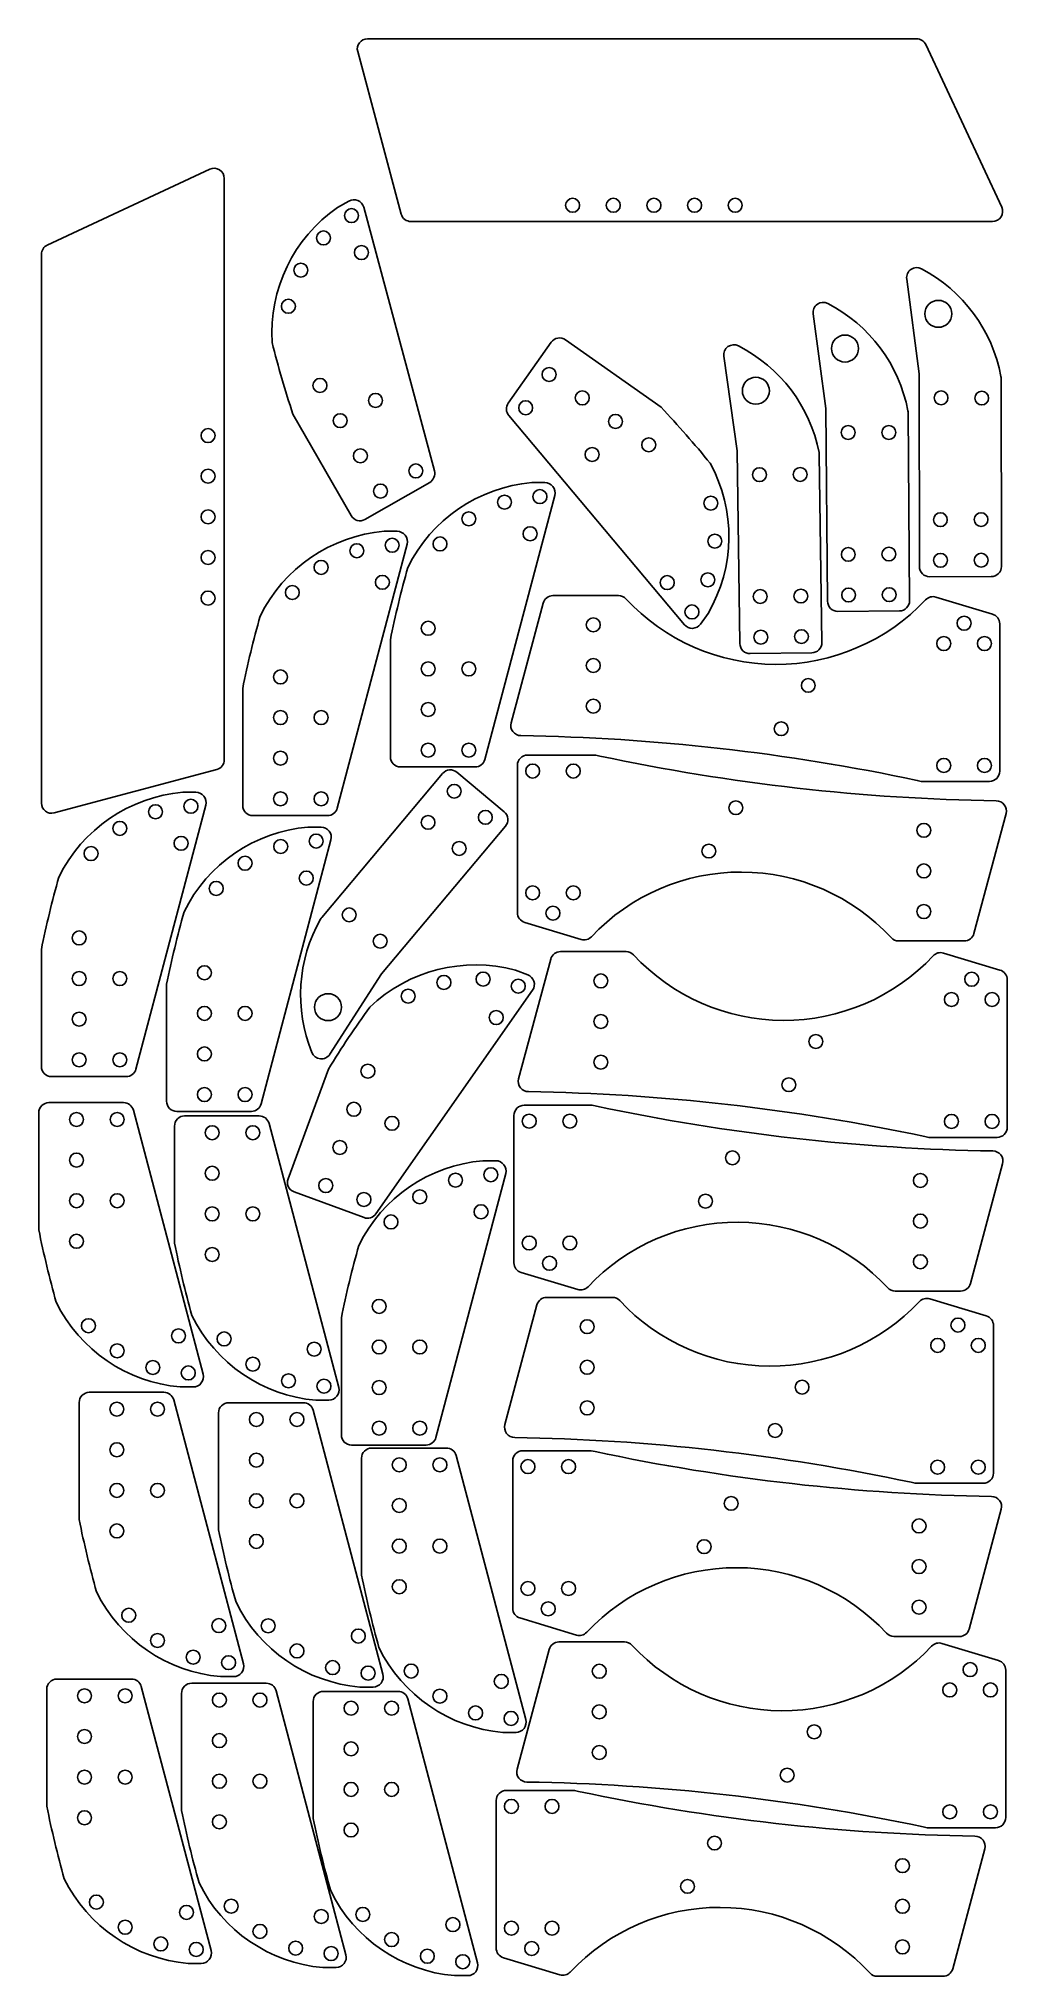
# Model space of a CAD drawing. Header units: inches. Extents: x 0.1 to 12, y -23.9 to -0.1.
import ezdxf

# ---------------------------------------------------------------- set-up
doc = ezdxf.new("R2010")
doc.units = ezdxf.units.IN
doc.header["$MEASUREMENT"] = 0

msp = doc.modelspace()

# ---------------------------------------------------------------- linework, layer by layer
for points in [[(4.633, -2.348), (11.787, -2.348, 0.548619), (11.901, -2.17), (10.968, -0.17, 0.291473), (10.855, -0.098), (4.097, -0.098, 0.493145), (3.977, -0.255), (4.512, -2.255, 0.339454)], [(2.336, -8.972), (2.336, -1.817, 0.548619), (2.158, -1.704), (0.158, -2.637, 0.291473), (0.086, -2.75), (0.086, -9.508, 0.493145), (0.243, -9.628), (2.243, -9.092, 0.339454)], [(4.051, -2.171), (4.921, -5.418, -0.340476), (4.863, -5.559), (4.066, -6.015, -0.414214), (3.896, -5.968), (3.18, -4.719, -0.018354), (2.924, -3.838, -0.262695), (3.728, -2.176), (3.869, -2.095, -0.492008)], [(11.014, -6.72), (11.773, -6.718, 0.414214), (11.898, -6.593), (11.893, -4.277, 0.0452), (11.891, -4.255, 0.230127), (10.914, -2.929, 0.607392), (10.732, -3.056), (10.884, -4.223), (10.889, -6.595, 0.414214)], [(9.884, -7.147), (10.643, -7.141, 0.414214), (10.767, -7.015), (10.749, -4.7, 0.0452), (10.747, -4.677, 0.230127), (9.762, -3.357, 0.607392), (9.581, -3.485), (9.739, -4.651), (9.758, -7.023, 0.414214)], [(5.83, -4.584), (6.359, -3.834, -0.414214), (6.533, -3.804), (7.71, -4.634, -0.018354), (8.315, -5.324, -0.262695), (8.288, -7.171), (8.195, -7.303, -0.492008), (7.997, -7.311), (5.836, -4.736, -0.340476)], [(9.688, -7.53), (9.657, -5.215, 0.0452), (9.654, -5.192, 0.230127), (8.662, -3.878, 0.607392), (8.482, -4.007), (8.647, -5.172), (8.679, -7.544, 0.414214), (8.806, -7.667), (9.565, -7.657, 0.414214)], [(5.422, -9.062), (4.504, -9.062, -0.414214), (4.379, -8.937), (4.379, -7.497, -0.018354), (4.594, -6.605, -0.262695), (6.118, -5.562), (6.28, -5.562, -0.492008), (6.401, -5.719), (5.542, -8.969, -0.340476)], [(2.562, -9.536), (2.562, -8.096, -0.018354), (2.777, -7.204, -0.262695), (4.301, -6.161), (4.463, -6.161, -0.492008), (4.584, -6.318), (3.726, -9.568, -0.340476), (3.605, -9.661), (2.687, -9.661, -0.414214)], [(10.912, -9.239), (11.751, -9.239, 0.414214), (11.876, -9.114), (11.876, -7.3, 0.330716), (11.787, -7.18), (11.092, -6.97, 0.284757), (10.965, -7.004, -0.434514), (7.278, -6.992, 0.208748), (7.186, -6.952), (6.38, -6.952, 0.339454), (6.259, -7.045), (5.864, -8.519, 0.493145), (5.985, -8.676, -0.04847), (10.861, -9.228)], [(10.633, -11.203), (11.439, -11.203, 0.339454), (11.56, -11.111), (11.955, -9.636, 0.493145), (11.834, -9.479, -0.04847), (6.958, -8.927), (6.907, -8.916), (6.068, -8.916, 0.414214), (5.943, -9.041), (5.943, -10.855, 0.330716), (6.032, -10.975), (6.726, -11.185, 0.284757), (6.854, -11.151, -0.434514), (10.541, -11.163, 0.208748)], [(5.022, -9.142), (3.534, -10.916, 0.0452), (3.521, -10.934, 0.230127), (3.414, -12.577, 0.607392), (3.635, -12.598), (4.27, -11.608), (5.795, -9.791, 0.414214), (5.78, -9.615), (5.198, -9.127, 0.414214)], [(2.107, -9.531), (1.249, -12.781, -0.340476), (1.128, -12.874), (0.21, -12.874, -0.414214), (0.085, -12.749), (0.085, -11.309, -0.018354), (0.3, -10.417, -0.262695), (1.824, -9.374), (1.986, -9.374, -0.492008)], [(2.669, -13.302), (1.751, -13.302, -0.414214), (1.626, -13.177), (1.626, -11.737, -0.018354), (1.841, -10.845, -0.262695), (3.365, -9.802), (3.527, -9.802, -0.492008), (3.648, -9.959), (2.79, -13.209, -0.340476)], [(6.078, -13.059, -0.04847), (10.954, -13.611), (11.005, -13.622), (11.844, -13.622, 0.414214), (11.969, -13.497), (11.969, -11.682, 0.330716), (11.88, -11.562), (11.185, -11.353, 0.284757), (11.058, -11.387, -0.434514), (7.371, -11.374, 0.208748), (7.279, -11.334), (6.473, -11.334, 0.339454), (6.352, -11.427), (5.957, -12.902, 0.493145)], [(6.129, -11.81), (4.201, -14.563, -0.340476), (4.055, -14.609), (3.194, -14.292, -0.414214), (3.12, -14.131), (3.617, -12.78, -0.018354), (4.127, -12.017, -0.262695), (5.918, -11.565), (6.069, -11.621, -0.492008)], [(2.075, -16.537), (1.217, -13.287, 0.340476), (1.096, -13.194), (0.178, -13.194, 0.414214), (0.053, -13.319), (0.053, -14.759, 0.018354), (0.268, -15.651, 0.262695), (1.792, -16.694), (1.954, -16.694, 0.492008)], [(6.811, -15.461, -0.434514), (10.498, -15.473, 0.208748), (10.59, -15.513), (11.396, -15.513, 0.339454), (11.517, -15.421), (11.912, -13.946, 0.493145), (11.792, -13.789, -0.04847), (6.916, -13.237), (6.864, -13.226), (6.025, -13.226, 0.414214), (5.9, -13.351), (5.9, -15.166, 0.330716), (5.989, -15.285), (6.684, -15.495, 0.284757)], [(3.744, -16.7), (2.886, -13.45, 0.340476), (2.765, -13.357), (1.848, -13.357, 0.414214), (1.723, -13.482), (1.723, -14.922, 0.018354), (1.937, -15.814, 0.262695), (3.462, -16.857), (3.623, -16.857, 0.492008)], [(3.776, -17.284), (3.776, -15.844, -0.018354), (3.991, -14.952, -0.262695), (5.515, -13.909), (5.677, -13.909, -0.492008), (5.798, -14.066), (4.94, -17.316, -0.340476), (4.819, -17.409), (3.901, -17.409, -0.414214)], [(5.909, -17.316, -0.04847), (10.785, -17.868), (10.836, -17.879), (11.675, -17.879, 0.414214), (11.8, -17.754), (11.8, -15.939, 0.330716), (11.711, -15.819), (11.016, -15.609, 0.284757), (10.889, -15.643, -0.434514), (7.202, -15.631, 0.208748), (7.11, -15.591), (6.304, -15.591, 0.339454), (6.183, -15.684), (5.788, -17.158, 0.493145)], [(2.571, -20.103), (1.713, -16.853, 0.340476), (1.592, -16.76), (0.675, -16.76, 0.414214), (0.55, -16.885), (0.55, -18.325, 0.018354), (0.764, -19.217, 0.262695), (2.289, -20.26), (2.45, -20.26, 0.492008)], [(4.287, -20.231), (3.429, -16.981, 0.340476), (3.308, -16.888), (2.39, -16.888, 0.414214), (2.265, -17.013), (2.265, -18.453, 0.018354), (2.48, -19.345, 0.262695), (4.004, -20.388), (4.166, -20.388, 0.492008)], [(4.239, -19.903, 0.262695), (5.763, -20.946), (5.925, -20.946, 0.492008), (6.046, -20.789), (5.188, -17.539, 0.340476), (5.067, -17.446), (4.149, -17.446, 0.414214), (4.024, -17.571), (4.024, -19.011, 0.018354)], [(10.574, -19.766), (11.381, -19.766, 0.339454), (11.501, -19.674), (11.896, -18.199, 0.493145), (11.776, -18.042, -0.04847), (6.9, -17.49), (6.849, -17.479), (6.009, -17.479, 0.414214), (5.884, -17.604), (5.884, -19.419, 0.330716), (5.973, -19.538), (6.668, -19.748, 0.284757), (6.795, -19.714, -0.434514), (10.483, -19.726, 0.208748)], [(10.985, -22.12), (11.825, -22.12, 0.414214), (11.95, -21.995), (11.95, -20.18, 0.330716), (11.861, -20.061), (11.166, -19.851, 0.284757), (11.039, -19.885, -0.434514), (7.352, -19.873, 0.208748), (7.26, -19.833), (6.453, -19.833, 0.339454), (6.333, -19.925), (5.938, -21.4, 0.493145), (6.058, -21.557, -0.04847), (10.934, -22.109)], [(2.173, -23.633), (1.315, -20.383, 0.340476), (1.194, -20.29), (0.277, -20.29, 0.414214), (0.152, -20.415), (0.152, -21.855, 0.018354), (0.366, -22.747, 0.262695), (1.891, -23.79), (2.052, -23.79, 0.492008)], [(3.832, -23.684), (2.974, -20.434, 0.340476), (2.853, -20.341), (1.935, -20.341, 0.414214), (1.81, -20.466), (1.81, -21.906, 0.018354), (2.025, -22.798, 0.262695), (3.549, -23.841), (3.711, -23.841, 0.492008)], [(3.645, -22.898, 0.262695), (5.169, -23.941), (5.331, -23.941, 0.492008), (5.451, -23.784), (4.593, -20.534, 0.340476), (4.473, -20.441), (3.555, -20.441, 0.414214), (3.43, -20.566), (3.43, -22.006, 0.018354)], [(10.371, -23.948), (11.177, -23.948, 0.339454), (11.298, -23.856), (11.693, -22.381, 0.493145), (11.572, -22.224, -0.04847), (6.696, -21.672), (6.645, -21.661), (5.806, -21.661, 0.414214), (5.681, -21.786), (5.681, -23.6, 0.330716), (5.77, -23.72), (6.465, -23.93, 0.284757), (6.592, -23.896, -0.434514), (10.279, -23.908, 0.208748)]]:
    msp.add_lwpolyline(points, format="xyb", close=True)
for centre, radius in [((6.622, -2.148), 0.086), ((7.122, -2.148), 0.086), ((7.622, -2.148), 0.086), ((8.122, -2.148), 0.086), ((8.622, -2.148), 0.086), ((3.901, -2.275), 0.086), ((3.556, -2.55), 0.086), ((3.277, -2.946), 0.086), ((4.023, -2.73), 0.086), ((3.124, -3.391), 0.086), ((11.122, -3.484), 0.166), ((9.973, -3.911), 0.166), ((3.513, -4.365), 0.086), ((6.332, -4.231), 0.086), ((8.876, -4.431), 0.166), ((4.196, -4.55), 0.086), ((6.741, -4.519), 0.086), ((11.155, -4.518), 0.085), ((11.655, -4.521), 0.085), ((3.762, -4.799), 0.086), ((6.044, -4.64), 0.086), ((7.149, -4.808), 0.086), ((2.136, -4.983), 0.086), ((10.012, -4.945), 0.085), ((10.512, -4.945), 0.085), ((4.01, -5.232), 0.086), ((6.861, -5.216), 0.086), ((7.558, -5.096), 0.086), ((2.136, -5.483), 0.086), ((4.692, -5.418), 0.086), ((8.921, -5.464), 0.085), ((9.421, -5.461), 0.085), ((4.258, -5.666), 0.086), ((5.783, -5.802), 0.086), ((6.219, -5.734), 0.086), ((2.136, -5.983), 0.086), ((5.344, -6.007), 0.086), ((8.322, -5.814), 0.086), ((11.147, -6.018), 0.085), ((11.647, -6.017), 0.085), ((6.098, -6.191), 0.086), ((8.371, -6.282), 0.086), ((2.136, -6.483), 0.086), ((3.966, -6.4), 0.086), ((4.402, -6.333), 0.086), ((4.99, -6.317), 0.086), ((10.013, -6.445), 0.085), ((10.513, -6.441), 0.085), ((11.148, -6.518), 0.085), ((11.648, -6.517), 0.085), ((3.527, -6.605), 0.086), ((8.286, -6.759), 0.086), ((2.136, -6.983), 0.086), ((3.173, -6.915), 0.086), ((4.281, -6.789), 0.086), ((7.786, -6.793), 0.086), ((8.93, -6.964), 0.085), ((9.43, -6.958), 0.085), ((10.017, -6.945), 0.085), ((10.517, -6.941), 0.085), ((8.09, -7.154), 0.086), ((4.844, -7.355), 0.086), ((6.876, -7.313), 0.086), ((8.937, -7.464), 0.085), ((9.437, -7.457), 0.085), ((11.438, -7.293), 0.086), ((11.188, -7.543), 0.086), ((11.688, -7.543), 0.086), ((3.027, -7.954), 0.086), ((4.844, -7.855), 0.086), ((5.344, -7.855), 0.086), ((6.876, -7.813), 0.086), ((9.521, -8.058), 0.085), ((4.844, -8.355), 0.086), ((6.876, -8.313), 0.086), ((3.027, -8.454), 0.086), ((3.527, -8.454), 0.086), ((9.188, -8.591), 0.085), ((4.844, -8.855), 0.086), ((5.344, -8.855), 0.086), ((3.027, -8.954), 0.086), ((6.13, -9.112), 0.086), ((6.63, -9.112), 0.086), ((11.188, -9.043), 0.086), ((11.688, -9.043), 0.086), ((5.165, -9.361), 0.085), ((1.489, -9.613), 0.086), ((1.925, -9.546), 0.086), ((3.027, -9.454), 0.086), ((3.527, -9.454), 0.086), ((8.63, -9.564), 0.085), ((1.05, -9.818), 0.086), ((4.843, -9.744), 0.085), ((5.548, -9.682), 0.085), ((10.943, -9.842), 0.086), ((1.804, -10.002), 0.086), ((3.03, -10.041), 0.086), ((3.466, -9.974), 0.086), ((5.226, -10.065), 0.085), ((8.298, -10.097), 0.085), ((0.696, -10.128), 0.086), ((2.591, -10.247), 0.086), ((2.237, -10.557), 0.086), ((3.345, -10.43), 0.086), ((10.943, -10.342), 0.086), ((6.13, -10.612), 0.086), ((6.63, -10.612), 0.086), ((3.873, -10.883), 0.085), ((6.38, -10.862), 0.086), ((10.943, -10.842), 0.086), ((0.55, -11.167), 0.086), ((4.254, -11.207), 0.085), ((0.55, -11.667), 0.086), ((1.05, -11.667), 0.086), ((2.091, -11.595), 0.086), ((5.038, -11.714), 0.086), ((5.52, -11.673), 0.086), ((5.953, -11.761), 0.086), ((6.969, -11.696), 0.086), ((11.532, -11.675), 0.086), ((3.613, -12.019), 0.166), ((4.598, -11.883), 0.086), ((11.282, -11.925), 0.086), ((11.782, -11.925), 0.086), ((0.55, -12.167), 0.086), ((2.091, -12.095), 0.086), ((2.591, -12.095), 0.086), ((5.682, -12.147), 0.086), ((6.969, -12.196), 0.086), ((9.614, -12.441), 0.085), ((0.55, -12.667), 0.086), ((1.05, -12.667), 0.086), ((2.091, -12.595), 0.086), ((6.969, -12.696), 0.086), ((4.103, -12.807), 0.086), ((2.091, -13.095), 0.086), ((2.591, -13.095), 0.086), ((9.282, -12.974), 0.085), ((0.518, -13.401), 0.086), ((1.018, -13.401), 0.086), ((3.93, -13.276), 0.086), ((6.088, -13.422), 0.086), ((6.588, -13.422), 0.086), ((11.282, -13.425), 0.086), ((11.782, -13.425), 0.086), ((2.187, -13.564), 0.086), ((2.687, -13.564), 0.086), ((4.399, -13.449), 0.086), ((0.518, -13.901), 0.086), ((3.757, -13.746), 0.086), ((8.588, -13.874), 0.085), ((2.187, -14.064), 0.086), ((5.18, -14.148), 0.086), ((5.616, -14.081), 0.086), ((10.9, -14.152), 0.086), ((3.584, -14.215), 0.086), ((4.054, -14.387), 0.086), ((4.741, -14.353), 0.086), ((0.518, -14.401), 0.086), ((1.018, -14.401), 0.086), ((2.187, -14.564), 0.086), ((2.687, -14.564), 0.086), ((5.495, -14.537), 0.086), ((8.256, -14.407), 0.085), ((4.387, -14.663), 0.086), ((10.9, -14.652), 0.086), ((0.518, -14.901), 0.086), ((2.187, -15.064), 0.086), ((6.088, -14.922), 0.086), ((6.588, -14.922), 0.086), ((6.338, -15.172), 0.086), ((10.9, -15.152), 0.086), ((4.241, -15.702), 0.086), ((0.664, -15.94), 0.086), ((6.8, -15.952), 0.086), ((11.363, -15.932), 0.086), ((1.018, -16.25), 0.086), ((1.773, -16.066), 0.086), ((2.333, -16.103), 0.086), ((3.442, -16.229), 0.086), ((4.241, -16.202), 0.086), ((4.741, -16.202), 0.086), ((11.113, -16.182), 0.086), ((11.613, -16.182), 0.086), ((1.457, -16.455), 0.086), ((1.893, -16.522), 0.086), ((2.687, -16.413), 0.086), ((6.8, -16.452), 0.086), ((3.126, -16.618), 0.086), ((3.562, -16.685), 0.086), ((4.241, -16.702), 0.086), ((9.445, -16.697), 0.085), ((1.014, -16.967), 0.086), ((1.514, -16.967), 0.086), ((6.8, -16.952), 0.086), ((2.73, -17.095), 0.086), ((3.23, -17.095), 0.086), ((4.241, -17.202), 0.086), ((4.741, -17.202), 0.086), ((9.113, -17.23), 0.085), ((1.014, -17.467), 0.086), ((2.73, -17.595), 0.086), ((4.489, -17.653), 0.086), ((4.989, -17.653), 0.086), ((6.072, -17.675), 0.086), ((6.572, -17.675), 0.086), ((11.113, -17.682), 0.086), ((11.613, -17.682), 0.086), ((1.014, -17.967), 0.086), ((1.514, -17.967), 0.086), ((2.73, -18.095), 0.086), ((3.23, -18.095), 0.086), ((4.489, -18.153), 0.086), ((8.572, -18.127), 0.085), ((10.884, -18.405), 0.086), ((1.014, -18.467), 0.086), ((2.73, -18.595), 0.086), ((4.489, -18.653), 0.086), ((4.989, -18.653), 0.086), ((8.24, -18.66), 0.085), ((10.884, -18.905), 0.086), ((4.489, -19.153), 0.086), ((6.072, -19.175), 0.086), ((6.572, -19.175), 0.086), ((1.16, -19.505), 0.086), ((2.269, -19.632), 0.086), ((2.876, -19.634), 0.086), ((6.322, -19.425), 0.086), ((10.884, -19.405), 0.086), ((1.514, -19.815), 0.086), ((3.985, -19.76), 0.086), ((1.953, -20.021), 0.086), ((2.389, -20.088), 0.086), ((3.23, -19.944), 0.086), ((3.669, -20.149), 0.086), ((4.105, -20.216), 0.086), ((4.635, -20.191), 0.086), ((5.744, -20.318), 0.086), ((6.95, -20.194), 0.086), ((11.512, -20.174), 0.086), ((0.616, -20.497), 0.086), ((1.116, -20.497), 0.086), ((2.275, -20.548), 0.086), ((2.775, -20.548), 0.086), ((4.989, -20.501), 0.086), ((11.262, -20.424), 0.086), ((11.762, -20.424), 0.086), ((3.895, -20.648), 0.086), ((4.395, -20.648), 0.086), ((5.428, -20.707), 0.086), ((5.864, -20.774), 0.086), ((6.95, -20.694), 0.086), ((0.616, -20.997), 0.086), ((2.275, -21.048), 0.086), ((9.594, -20.939), 0.085), ((3.895, -21.148), 0.086), ((6.95, -21.194), 0.086), ((0.616, -21.497), 0.086), ((1.116, -21.497), 0.086), ((2.275, -21.548), 0.086), ((2.775, -21.548), 0.086), ((9.262, -21.472), 0.085), ((3.895, -21.648), 0.086), ((4.395, -21.648), 0.086), ((0.616, -21.997), 0.086), ((5.868, -21.857), 0.086), ((6.368, -21.857), 0.086), ((11.262, -21.924), 0.086), ((11.762, -21.924), 0.086), ((2.275, -22.048), 0.086), ((3.895, -22.148), 0.086), ((8.368, -22.309), 0.085), ((10.681, -22.587), 0.086), ((8.036, -22.842), 0.085), ((0.762, -23.035), 0.086), ((1.871, -23.162), 0.086), ((2.421, -23.086), 0.086), ((3.529, -23.213), 0.086), ((4.04, -23.187), 0.086), ((10.681, -23.087), 0.086), ((1.116, -23.345), 0.086), ((2.775, -23.396), 0.086), ((5.149, -23.313), 0.086), ((5.868, -23.357), 0.086), ((6.368, -23.357), 0.086), ((1.555, -23.551), 0.086), ((1.991, -23.618), 0.086), ((3.214, -23.602), 0.086), ((3.65, -23.669), 0.086), ((4.395, -23.497), 0.086), ((6.118, -23.607), 0.086), ((10.681, -23.587), 0.086), ((4.834, -23.702), 0.086), ((5.27, -23.769), 0.086)]:
    msp.add_circle(centre, radius)

doc.saveas('drawing.dxf')
